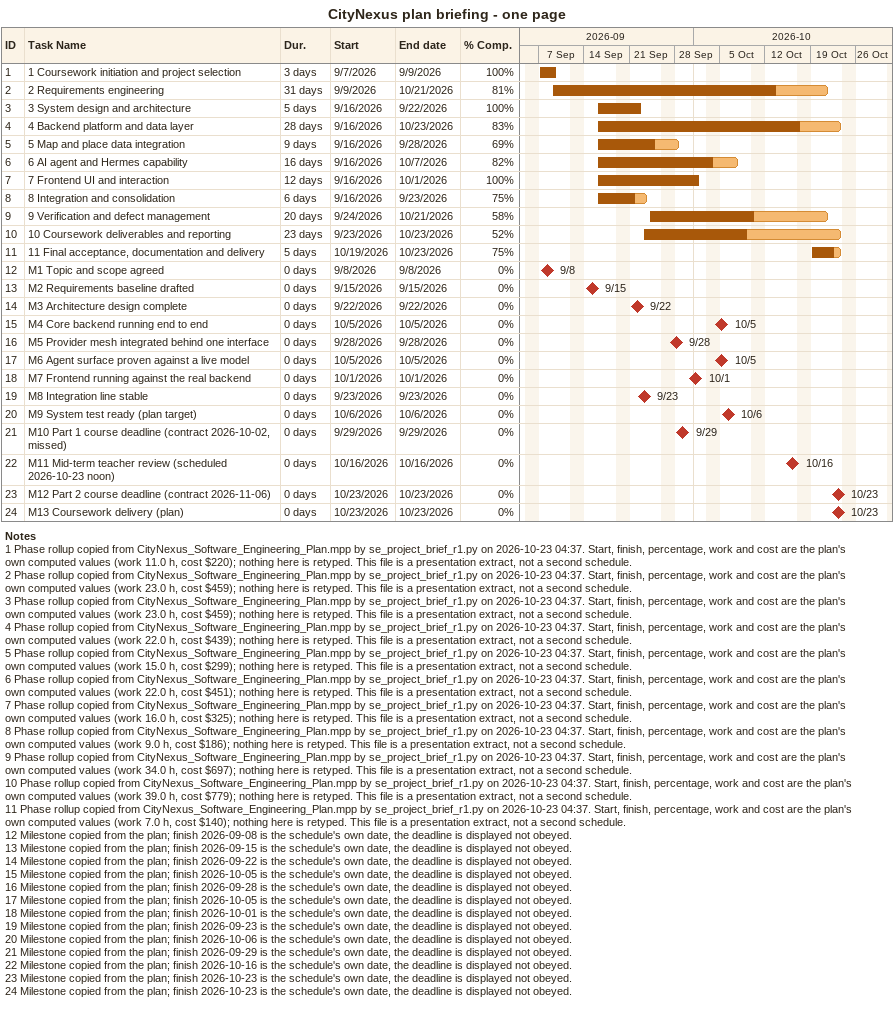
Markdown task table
CityNexus plan briefing - one page

| ID | Task | Duration | Start | Finish | % complete |
|---|---|---|---|---|---|
| 1 | 1 Coursework initiation and project selection | 3d | 2026-09-07 | 2026-09-09 | 100 |
| 2 | 2 Requirements engineering | 31d | 2026-09-09 | 2026-10-21 | 81 |
| 3 | 3 System design and architecture | 5d | 2026-09-16 | 2026-09-22 | 100 |
| 4 | 4 Backend platform and data layer | 28d | 2026-09-16 | 2026-10-23 | 83 |
| 5 | 5 Map and place data integration | 9d | 2026-09-16 | 2026-09-28 | 69 |
| 6 | 6 AI agent and Hermes capability | 16d | 2026-09-16 | 2026-10-07 | 82 |
| 7 | 7 Frontend UI and interaction | 12d | 2026-09-16 | 2026-10-01 | 100 |
| 8 | 8 Integration and consolidation | 6d | 2026-09-16 | 2026-09-23 | 75 |
| 9 | 9 Verification and defect management | 20d | 2026-09-24 | 2026-10-21 | 58 |
| 10 | 10 Coursework deliverables and reporting | 23d | 2026-09-23 | 2026-10-23 | 52 |
| 11 | 11 Final acceptance, documentation and delivery | 5d | 2026-10-19 | 2026-10-23 | 75 |
| 12 | M1 Topic and scope agreed | 0d | 2026-09-08 | 2026-09-08 | 0 |
| 13 | M2 Requirements baseline drafted | 0d | 2026-09-15 | 2026-09-15 | 0 |
| 14 | M3 Architecture design complete | 0d | 2026-09-22 | 2026-09-22 | 0 |
| 15 | M4 Core backend running end to end | 0d | 2026-10-05 | 2026-10-05 | 0 |
| 16 | M5 Provider mesh integrated behind one interface | 0d | 2026-09-28 | 2026-09-28 | 0 |
| 17 | M6 Agent surface proven against a live model | 0d | 2026-10-05 | 2026-10-05 | 0 |
| 18 | M7 Frontend running against the real backend | 0d | 2026-10-01 | 2026-10-01 | 0 |
| 19 | M8 Integration line stable | 0d | 2026-09-23 | 2026-09-23 | 0 |
| 20 | M9 System test ready (plan target) | 0d | 2026-10-06 | 2026-10-06 | 0 |
| 21 | M10 Part 1 course deadline (contract 2026-10-02, missed) | 0d | 2026-09-29 | 2026-09-29 | 0 |
| 22 | M11 Mid-term teacher review (scheduled 2026-10-23 noon) | 0d | 2026-10-16 | 2026-10-16 | 0 |
| 23 | M12 Part 2 course deadline (contract 2026-11-06) | 0d | 2026-10-23 | 2026-10-23 | 0 |
| 24 | M13 Coursework delivery (plan) | 0d | 2026-10-23 | 2026-10-23 | 0 |

Notes
- 1: Phase rollup copied from CityNexus_Software_Engineering_Plan.mpp by se_project_brief_r1.py on 2026-10-23 04:37. Start, finish, percentage, work and cost are the plan's own computed values (work 11.0 h, cost $220); nothing here is retyped. This file is a presentation extract, not a second schedule.
- 2: Phase rollup copied from CityNexus_Software_Engineering_Plan.mpp by se_project_brief_r1.py on 2026-10-23 04:37. Start, finish, percentage, work and cost are the plan's own computed values (work 23.0 h, cost $459); nothing here is retyped. This file is a presentation extract, not a second schedule.
- 3: Phase rollup copied from CityNexus_Software_Engineering_Plan.mpp by se_project_brief_r1.py on 2026-10-23 04:37. Start, finish, percentage, work and cost are the plan's own computed values (work 23.0 h, cost $459); nothing here is retyped. This file is a presentation extract, not a second schedule.
- 4: Phase rollup copied from CityNexus_Software_Engineering_Plan.mpp by se_project_brief_r1.py on 2026-10-23 04:37. Start, finish, percentage, work and cost are the plan's own computed values (work 22.0 h, cost $439); nothing here is retyped. This file is a presentation extract, not a second schedule.
- 5: Phase rollup copied from CityNexus_Software_Engineering_Plan.mpp by se_project_brief_r1.py on 2026-10-23 04:37. Start, finish, percentage, work and cost are the plan's own computed values (work 15.0 h, cost $299); nothing here is retyped. This file is a presentation extract, not a second schedule.
- 6: Phase rollup copied from CityNexus_Software_Engineering_Plan.mpp by se_project_brief_r1.py on 2026-10-23 04:37. Start, finish, percentage, work and cost are the plan's own computed values (work 22.0 h, cost $451); nothing here is retyped. This file is a presentation extract, not a second schedule.
- 7: Phase rollup copied from CityNexus_Software_Engineering_Plan.mpp by se_project_brief_r1.py on 2026-10-23 04:37. Start, finish, percentage, work and cost are the plan's own computed values (work 16.0 h, cost $325); nothing here is retyped. This file is a presentation extract, not a second schedule.
- 8: Phase rollup copied from CityNexus_Software_Engineering_Plan.mpp by se_project_brief_r1.py on 2026-10-23 04:37. Start, finish, percentage, work and cost are the plan's own computed values (work 9.0 h, cost $186); nothing here is retyped. This file is a presentation extract, not a second schedule.
- 9: Phase rollup copied from CityNexus_Software_Engineering_Plan.mpp by se_project_brief_r1.py on 2026-10-23 04:37. Start, finish, percentage, work and cost are the plan's own computed values (work 34.0 h, cost $697); nothing here is retyped. This file is a presentation extract, not a second schedule.
- 10: Phase rollup copied from CityNexus_Software_Engineering_Plan.mpp by se_project_brief_r1.py on 2026-10-23 04:37. Start, finish, percentage, work and cost are the plan's own computed values (work 39.0 h, cost $779); nothing here is retyped. This file is a presentation extract, not a second schedule.
- 11: Phase rollup copied from CityNexus_Software_Engineering_Plan.mpp by se_project_brief_r1.py on 2026-10-23 04:37. Start, finish, percentage, work and cost are the plan's own computed values (work 7.0 h, cost $140); nothing here is retyped. This file is a presentation extract, not a second schedule.
- 12: Milestone copied from the plan; finish 2026-09-08 is the schedule's own date, the deadline is displayed not obeyed.
- 13: Milestone copied from the plan; finish 2026-09-15 is the schedule's own date, the deadline is displayed not obeyed.
- 14: Milestone copied from the plan; finish 2026-09-22 is the schedule's own date, the deadline is displayed not obeyed.
- 15: Milestone copied from the plan; finish 2026-10-05 is the schedule's own date, the deadline is displayed not obeyed.
- 16: Milestone copied from the plan; finish 2026-09-28 is the schedule's own date, the deadline is displayed not obeyed.
- 17: Milestone copied from the plan; finish 2026-10-05 is the schedule's own date, the deadline is displayed not obeyed.
- 18: Milestone copied from the plan; finish 2026-10-01 is the schedule's own date, the deadline is displayed not obeyed.
- 19: Milestone copied from the plan; finish 2026-09-23 is the schedule's own date, the deadline is displayed not obeyed.
- 20: Milestone copied from the plan; finish 2026-10-06 is the schedule's own date, the deadline is displayed not obeyed.
- 21: Milestone copied from the plan; finish 2026-09-29 is the schedule's own date, the deadline is displayed not obeyed.
- 22: Milestone copied from the plan; finish 2026-10-16 is the schedule's own date, the deadline is displayed not obeyed.
- 23: Milestone copied from the plan; finish 2026-10-23 is the schedule's own date, the deadline is displayed not obeyed.
- 24: Milestone copied from the plan; finish 2026-10-23 is the schedule's own date, the deadline is displayed not obeyed.
